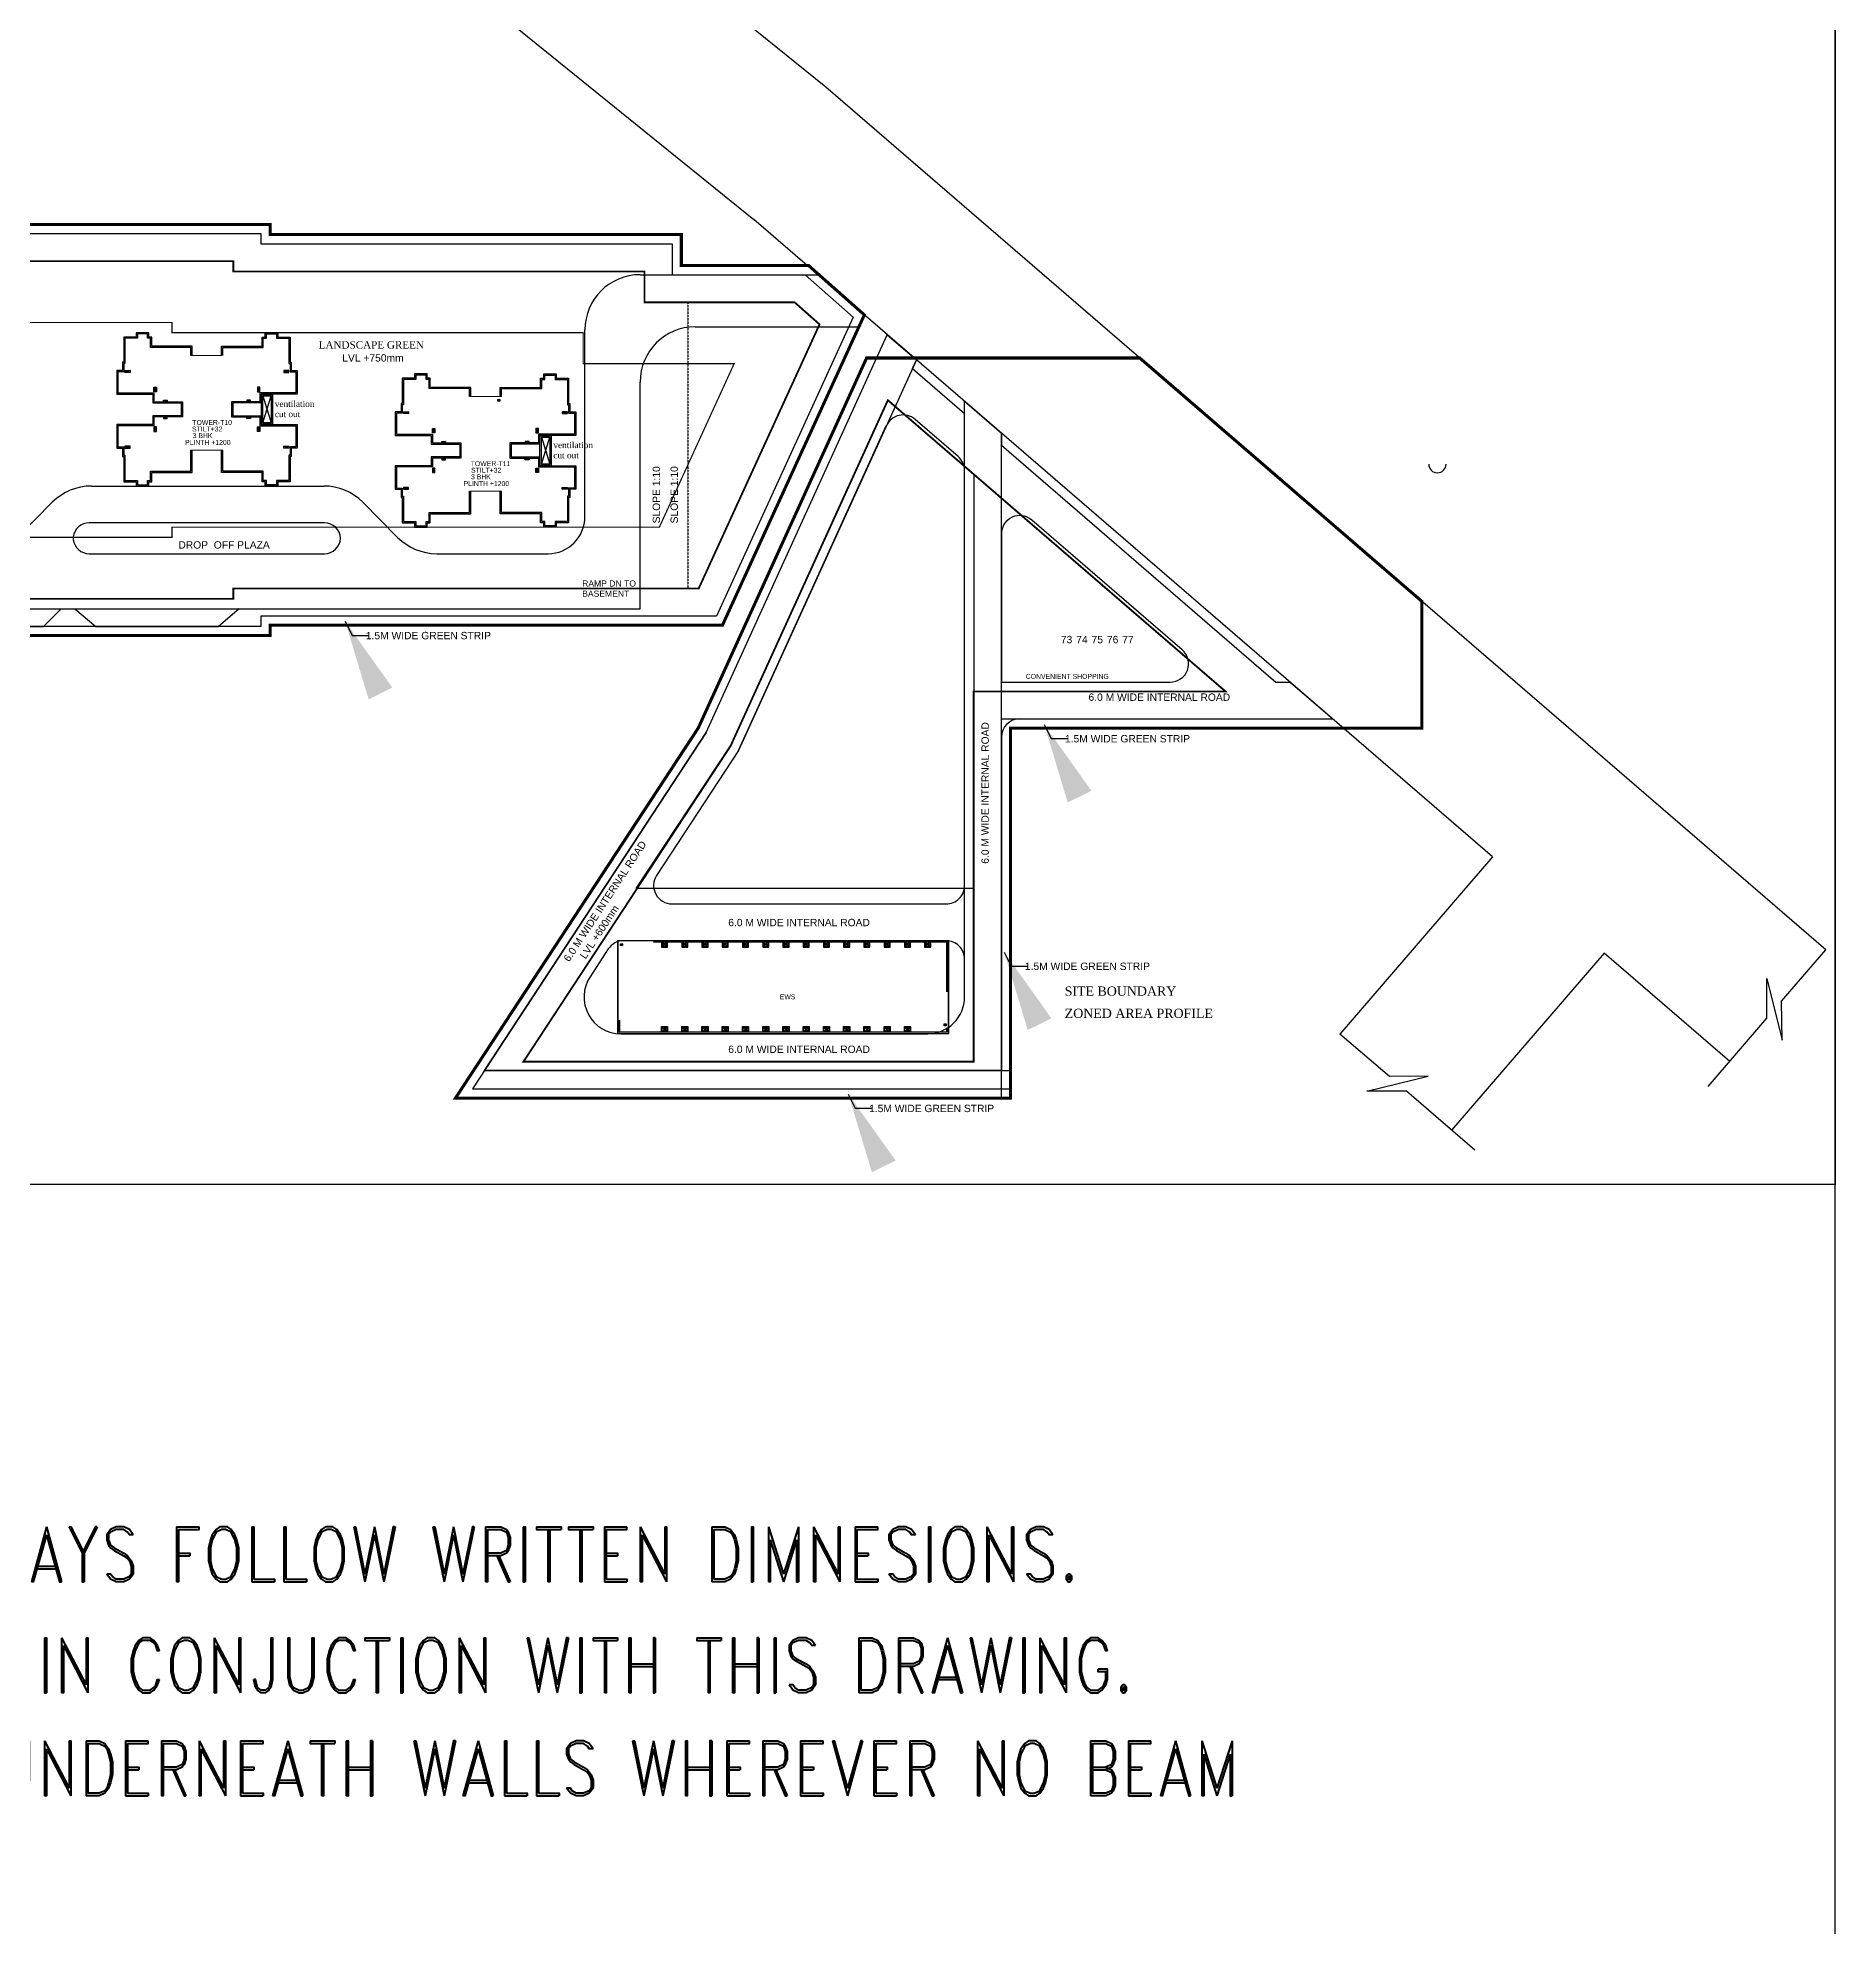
# Model space of a CAD drawing. Header units: millimetres. Extents: x 2061841 to 105821645, y -77612 to 48520811.
# Drawn here: x 105489877 to 105496584, y 48451227 to 48458273 of the extents above; entities that cross this region are included whole.
import ezdxf

# ---------------------------------------------------------------- set-up
doc = ezdxf.new("R2010")
doc.units = ezdxf.units.MM
doc.header["$LTSCALE"] = 10
doc.header["$MEASUREMENT"] = 0
for name, pattern in [('CENTER', [2, 1.25, -0.25, 0.25, -0.25]), ('DASHDOT', [1, 0.5, -0.25, 0, -0.25]), ('HIDDEN', [0.375, 0.25, -0.125])]:
    doc.linetypes.add(name, pattern=pattern)
for name, color, linetype in [('AC-GRND', 1, 'Continuous'), ('BORDER', 5, 'Continuous'), ('DIM', 8, 'Continuous'), ('S-OPENING', 6, 'Continuous'), ('SHEET-TEXT', 7, 'Continuous'), ('T', 2, 'Continuous')]:
    doc.layers.add(name, color=color, linetype=linetype)
doc.layers.add('S-STRCOL HATCH', color=33, linetype='Continuous', lineweight=9)
doc.styles.add('Century', font='swiss.ttf')
doc.styles.add('DIM', font='arial.ttf')
doc.styles.add('RD', font='romand.shx', dxfattribs={"width": 0.9, "height": 225})
doc.styles.add('Times', font='times.ttf')
doc.dimstyles.new('Dim-0300', dxfattribs={"dimscale": 300, "dimtxt": 1.5, "dimasz": 1, "dimexe": 0.75, "dimexo": 0.5, "dimgap": 0.75, "dimtad": 1, "dimdec": 0, "dimzin": 1, "dimdsep": 46, "dimtxsty": 'DIM', "dimblk": 'ARCHTICK', "dimcen": 2, "dimdle": 0.75, "dimclrd": 54, "dimclre": 54, "dimclrt": 256, "dimazin": 2, "dimtfac": 1, "dimtdec": 0, "dimtix": 1, "dimtmove": 0, "dimatfit": 3, "dimfxl": 1, "dimlwd": -1, "dimlwe": -1, "dimarcsym": 0})

# ---------------------------------------------------------------- blocks, each defined once
blk = doc.blocks.new('_ArchTick')
at = {"color": 0, "linetype": 'ByBlock', "const_width": 0.15}
blk.add_lwpolyline([(-0.5, -0.5), (0.5, 0.5)], dxfattribs=at)
blk = doc.blocks.new('A$C82ecaa04')
at = {"layer": 'AC-GRND', "color": 2, "linetype": 'HIDDEN', "ltscale": 5}
blk.add_lwpolyline([(52671, -27575), (52671, -54347), (52671, -66347), (96841, -66047), (146543, -109977), (146544, -130680), (142044, -130680), (142044, -170041), (125008, -170041), (125008, -175041), (91225, -175041), (91225, -240684), (225330, -240684), (225330, -242360), (292382, -242360), (292382, -247425), (299453, -247388), (299453, -294059), (225330, -294059), (225330, -295735), (47713, -295734), (36173, -285933), (36173, -51647), (12900, -51647, -0.4142136), (8700, -47447), (8700, -46249), (8700, -38373), (6000, -38373), (6000, -27750), (6000, -24542), (8700, -24542), (8700, -6000), (28097, -6000)], format="xyb", close=True, dxfattribs=at)
blk = doc.blocks.new('TOWER-A TYPICAL FLOOR FRAMING PLAN N')
at = {"layer": 'SHEET-TEXT'}
h = blk.add_hatch(color=256, dxfattribs=at)
edge = h.paths.add_edge_path()
edge.add_arc((102728597.3, 48554935.2), 0.801, 92.48721, 182.48721)
edge.add_ellipse((102728597.3, 48554935.2), major_axis=(0.541, 0.59), ratio=1, start_angle=135, end_angle=212.21748)
edge.add_arc((102728597.2, 48554934.8), 0.392, 265.54161, 422.83696)
edge.add_arc((102728597.6, 48554935.6), 0.503, 128.57536, 244.9907, ccw=False)
h = blk.add_hatch(color=256, dxfattribs=at)
edge = h.paths.add_edge_path()
edge.add_arc((102729055.1, 48552904.1), 0.801, 92.48721, 182.48721)
edge.add_ellipse((102729055.1, 48552904.1), major_axis=(0.541, 0.59), ratio=1, start_angle=135, end_angle=212.21748)
edge.add_arc((102729055, 48552903.7), 0.392, 265.54161, 422.83696)
edge.add_arc((102729055.4, 48552904.5), 0.503, 128.57536, 244.9907, ccw=False)
h = blk.add_hatch(color=256, dxfattribs=at)
edge = h.paths.add_edge_path()
edge.add_arc((102730262.5, 48552605.1), 0.801, 272.48721, 362.48721)
edge.add_ellipse((102730262.5, 48552605.1), major_axis=(-0.541, -0.59), ratio=1, start_angle=135, end_angle=212.21748)
edge.add_arc((102730262.7, 48552605.5), 0.392, 85.54161, 242.83696)
edge.add_arc((102730262.3, 48552604.6), 0.503, -51.42464, 64.9907, ccw=False)
at = {"layer": 'BORDER', "elevation": 101.1}
blk.add_lwpolyline([(102649483.8, 48502974.5), (102733583.8, 48502974.5), (102733583.8, 48562374.5), (102649483.8, 48562374.5)], close=True, dxfattribs=at)
at = {"layer": 'BORDER', "color": 5, "elevation": 101.1}
blk.add_lwpolyline([(102722083.8, 48561107.5), (102733583.8, 48561107.5), (102733583.8, 48552009), (102722083.8, 48552009)], close=True, dxfattribs=at)
at = {"layer": 'DIM'}
for p, q in [((102733383.8, 48552693.3, 101.1), (102733548.7, 48552885, 101.1)), ((102732239, 48552137.3, 101.1), (102731983.8, 48552356.9, 101.1))]:
    blk.add_line(p, q, dxfattribs=at)
at = {"layer": 'S-STRCOL HATCH'}
for p, q in [((102727448.8, 48555102.9, 101.1), (102727563.2, 48555102.9, 101.1)), ((102728607.1, 48554949.3, 101.1), (102728488.1, 48554949.3, 101.1)), ((102727567.8, 48554749.4, 101.1), (102727448.8, 48554749.4, 101.1)), ((102728488.1, 48554595.7, 101.1), (102728607.1, 48554595.7, 101.1))]:
    blk.add_line(p, q, dxfattribs=at)
at = {"layer": 'SHEET-TEXT', "color": 8}
for p, q in [((102729124.5, 48555404.1, 101.1), (102729787.4, 48555404.1, 101.1)), ((102729330.4, 48555209.6, 101.1), (102729935.9, 48555209.6, 101.1)), ((102729330.4, 48555209.6, 101.1), (102729935.9, 48555209.6, 101.1)), ((102728918.5, 48554500.3, 101.1), (102728918.5, 48555198.1, 101.1)), ((102729371.6, 48553695.7, 101.1), (102730046.9, 48555180.2, 101.1)), ((102729371.6, 48553695.7, 101.1), (102730046.9, 48555180.2, 101.1)), ((102730046.9, 48555180.2, 101.1), (102730155.3, 48555086.8, 101.1)), ((102730155.3, 48555086.8, 101.1), (102729492.2, 48553629.2, 101.1)), ((102729969.7, 48555093.2, 101.1), (102730147.8, 48555093.2, 101.1)), ((102730140.5, 48555054.2, 101.1), (102730155.3, 48555086.8, 101.1)), ((102729124.5, 48554157.1, 101.1), (102729124.5, 48555003.6, 101.1)), ((102730140.5, 48555054.2, 101.1), (102730335.2, 48554886.3, 101.1)), ((102730140.5, 48555054.2, 101.1), (102730335.2, 48554886.3, 101.1)), ((102730335.2, 48554886.3, 101.1), (102730335.2, 48554931.6, 101.1)), ((102730335.2, 48554931.6, 101.1), (102730472.5, 48554813.2, 101.1)), ((102730335.2, 48552709, 101.1), (102730335.2, 48554931.6, 101.1)), ((102730311.4, 48554725.5, 101.1), (102730150.6, 48554864.2, 101.1)), ((102730043.3, 48554840.6, 101.1), (102729492.2, 48553629.2, 101.1)), ((102729492.2, 48553629.2, 101.1), (102730043.3, 48554840.6, 101.1)), ((102730472.5, 48554813.2, 101.1), (102730472.5, 48554767.8, 101.1)), ((102730472.5, 48552331.4, 101.1), (102730472.5, 48554813.2, 101.1)), ((102730472.5, 48554767.8, 101.1), (102731497.2, 48553883.9, 101.1)), ((102727077.6, 48554615.5, 101.1), (102727944.1, 48554615.5, 101.1)), ((102726801.7, 48554423.9, 101.1), (102726931.4, 48554554.6, 101.1)), ((102728090.3, 48554554.6, 101.1), (102728219.9, 48554423.9, 101.1)), ((102728366.1, 48554363, 101.1), (102728781.2, 48554363, 101.1)), ((102724360.7, 48554157.1, 101.1), (102727629.2, 48554157.1, 101.1)), ((102726964, 48554157.1, 101.1), (102726898.8, 48554091.8, 101.1)), ((102726964, 48554157.1, 101.1), (102727015.1, 48554157.1, 101.1)), ((102727015.1, 48554157.1, 101.1), (102727093.3, 48554091.8, 101.1)), ((102727629.2, 48554157.1, 101.1), (102727551, 48554091.8, 101.1)), ((102727629.2, 48554157.1, 101.1), (102729124.5, 48554157.1, 101.1)), ((102726429.7, 48554091.8, 101.1), (102726898.8, 48554091.8, 101.1)), ((102727093.3, 48554091.8, 101.1), (102727551, 48554091.8, 101.1)), ((102731497.2, 48553883.9, 101.1), (102731549.8, 48553883.9, 101.1)), ((102731549.8, 48553883.9, 101.1), (102731709, 48553746.6, 101.1)), ((102730472.5, 48553746.6, 101.1), (102731709, 48553746.6, 101.1)), ((102730541.1, 48553746.6, 101.1), (102731709, 48553746.6, 101.1)), ((102729371.6, 48553695.7, 101.1), (102728499.1, 48552365.8, 101.1)), ((102728544.1, 48552434.4, 101.1), (102729371.6, 48553695.7, 101.1)), ((102730472.5, 48553678, 101.1), (102730472.5, 48552434.4, 101.1)), ((102729052.6, 48552571.7, 101.1), (102730197.9, 48552571.7, 101.1)), ((102729052.6, 48552571.7, 101.1), (102730197.9, 48552571.7, 101.1)), ((102730472.5, 48552434.4, 101.1), (102728544.1, 48552434.4, 101.1)), ((102728544.1, 48552434.4, 101.1), (102730506.8, 48552434.4, 101.1)), ((102728435.5, 48552331.4, 101.1), (102730506.7, 48552331.4, 101.1)), ((102728499.1, 48552365.8, 101.1), (102730506.7, 48552365.7, 101.1))]:
    blk.add_line(p, q, dxfattribs=at)
at = {"layer": 'SHEET-TEXT', "ltscale": 50}
for p, q in [((102727202.6, 48555046.2, 101.1), (102727221.7, 48555039.3, 101.1)), ((102727221.7, 48555046.2, 101.1), (102727202.6, 48555039.3, 101.1)), ((102727814, 48555046.2, 101.1), (102727794.9, 48555039.3, 101.1)), ((102727794.9, 48555046.2, 101.1), (102727814, 48555039.3, 101.1)), ((102727319.9, 48554967.2, 101.1), (102727310.7, 48554983.8, 101.1)), ((102727310.7, 48554967.2, 101.1), (102727319.9, 48554983.8, 101.1)), ((102727345.8, 48554935.7, 101.1), (102727359.6, 48554931.1, 101.1)), ((102727359.6, 48554935.7, 101.1), (102727345.8, 48554931.1, 101.1)), ((102727670.8, 48554935.7, 101.1), (102727657, 48554931.1, 101.1)), ((102727657, 48554935.7, 101.1), (102727670.8, 48554931.1, 101.1)), ((102727696.7, 48554967.2, 101.1), (102727705.9, 48554983.8, 101.1)), ((102727705.9, 48554967.2, 101.1), (102727696.7, 48554983.8, 101.1)), ((102727345.8, 48554867.5, 101.1), (102727359.6, 48554872.1, 101.1)), ((102727359.6, 48554867.5, 101.1), (102727345.8, 48554872.1, 101.1)), ((102727670.8, 48554867.5, 101.1), (102727657, 48554872.1, 101.1)), ((102727657, 48554867.5, 101.1), (102727670.8, 48554872.1, 101.1)), ((102728241.9, 48554892.5, 101.1), (102728261, 48554885.7, 101.1)), ((102728261, 48554892.5, 101.1), (102728241.9, 48554885.7, 101.1)), ((102728853.3, 48554892.5, 101.1), (102728834.2, 48554885.7, 101.1)), ((102728834.2, 48554892.5, 101.1), (102728853.3, 48554885.7, 101.1)), ((102727319.9, 48554835.9, 101.1), (102727310.7, 48554819.3, 101.1)), ((102727310.7, 48554835.9, 101.1), (102727319.9, 48554819.3, 101.1)), ((102727696.7, 48554835.9, 101.1), (102727705.9, 48554819.3, 101.1)), ((102727705.9, 48554835.9, 101.1), (102727696.7, 48554819.3, 101.1)), ((102728359.2, 48554813.6, 101.1), (102728350, 48554830.2, 101.1)), ((102728350, 48554813.6, 101.1), (102728359.2, 48554830.2, 101.1)), ((102728385.1, 48554782, 101.1), (102728398.9, 48554777.4, 101.1)), ((102728398.9, 48554782, 101.1), (102728385.1, 48554777.4, 101.1)), ((102728710.1, 48554782, 101.1), (102728696.3, 48554777.4, 101.1)), ((102728696.3, 48554782, 101.1), (102728710.1, 48554777.4, 101.1)), ((102728736, 48554813.6, 101.1), (102728745.2, 48554830.2, 101.1)), ((102728745.2, 48554813.6, 101.1), (102728736, 48554830.2, 101.1)), ((102727202.6, 48554757, 101.1), (102727221.7, 48554763.8, 101.1)), ((102727221.7, 48554757, 101.1), (102727202.6, 48554763.8, 101.1)), ((102727814, 48554757, 101.1), (102727794.9, 48554763.8, 101.1)), ((102727794.9, 48554757, 101.1), (102727814, 48554763.8, 101.1)), ((102728385.1, 48554713.8, 101.1), (102728398.9, 48554718.4, 101.1)), ((102728398.9, 48554713.8, 101.1), (102728385.1, 48554718.4, 101.1)), ((102728710.1, 48554713.8, 101.1), (102728696.3, 48554718.4, 101.1)), ((102728696.3, 48554713.8, 101.1), (102728710.1, 48554718.4, 101.1)), ((102728359.2, 48554682.2, 101.1), (102728350, 48554665.6, 101.1)), ((102728350, 48554682.2, 101.1), (102728359.2, 48554665.6, 101.1)), ((102728736, 48554682.2, 101.1), (102728745.2, 48554665.6, 101.1)), ((102728745.2, 48554682.2, 101.1), (102728736, 48554665.6, 101.1)), ((102728241.9, 48554603.3, 101.1), (102728261, 48554610.2, 101.1)), ((102728261, 48554603.3, 101.1), (102728241.9, 48554610.2, 101.1)), ((102728853.3, 48554603.3, 101.1), (102728834.2, 48554610.2, 101.1)), ((102728834.2, 48554603.3, 101.1), (102728853.3, 48554610.2, 101.1)), ((102729206.6, 48552913.3, 101.1), (102729224.9, 48552899.4, 101.1)), ((102729224.9, 48552913.3, 101.1), (102729206.6, 48552899.4, 101.1)), ((102729282.1, 48552913.3, 101.1), (102729300.4, 48552899.4, 101.1)), ((102729300.4, 48552913.3, 101.1), (102729282.1, 48552899.4, 101.1)), ((102729357.6, 48552913.3, 101.1), (102729375.9, 48552899.4, 101.1)), ((102729375.9, 48552913.3, 101.1), (102729357.6, 48552899.4, 101.1)), ((102729433.2, 48552913.3, 101.1), (102729451.5, 48552899.4, 101.1)), ((102729451.5, 48552913.3, 101.1), (102729433.2, 48552899.4, 101.1)), ((102729508.7, 48552913.3, 101.1), (102729527, 48552899.4, 101.1)), ((102729527, 48552913.3, 101.1), (102729508.7, 48552899.4, 101.1)), ((102729584.2, 48552913.3, 101.1), (102729602.5, 48552899.4, 101.1)), ((102729602.5, 48552913.3, 101.1), (102729584.2, 48552899.4, 101.1)), ((102729659.7, 48552913.3, 101.1), (102729678, 48552899.4, 101.1)), ((102729678, 48552913.3, 101.1), (102729659.7, 48552899.4, 101.1)), ((102729735.2, 48552913.3, 101.1), (102729753.5, 48552899.4, 101.1)), ((102729753.5, 48552913.3, 101.1), (102729735.2, 48552899.4, 101.1)), ((102729810.7, 48552913.3, 101.1), (102729829, 48552899.4, 101.1)), ((102729829, 48552913.3, 101.1), (102729810.7, 48552899.4, 101.1)), ((102729886.2, 48552913.3, 101.1), (102729904.5, 48552899.4, 101.1)), ((102729904.5, 48552913.3, 101.1), (102729886.2, 48552899.4, 101.1)), ((102729961.7, 48552913.3, 101.1), (102729980, 48552899.4, 101.1)), ((102729980, 48552913.3, 101.1), (102729961.7, 48552899.4, 101.1)), ((102730037.2, 48552913.3, 101.1), (102730055.6, 48552899.4, 101.1)), ((102730055.6, 48552913.3, 101.1), (102730037.2, 48552899.4, 101.1)), ((102730112.8, 48552913.3, 101.1), (102730131.1, 48552899.4, 101.1)), ((102730131.1, 48552913.3, 101.1), (102730112.8, 48552899.4, 101.1)), ((102730188.3, 48552913.3, 101.1), (102730206.6, 48552899.4, 101.1)), ((102730206.6, 48552913.3, 101.1), (102730188.3, 48552899.4, 101.1)), ((102729206.6, 48552579.7, 101.1), (102729224.9, 48552593.6, 101.1)), ((102729224.9, 48552579.7, 101.1), (102729206.6, 48552593.6, 101.1)), ((102729282.1, 48552579.7, 101.1), (102729300.4, 48552593.6, 101.1)), ((102729300.4, 48552579.7, 101.1), (102729282.1, 48552593.6, 101.1)), ((102729357.6, 48552579.7, 101.1), (102729375.9, 48552593.6, 101.1)), ((102729375.9, 48552579.7, 101.1), (102729357.6, 48552593.6, 101.1)), ((102729433.2, 48552579.7, 101.1), (102729451.5, 48552593.6, 101.1)), ((102729451.5, 48552579.7, 101.1), (102729433.2, 48552593.6, 101.1)), ((102729508.7, 48552579.7, 101.1), (102729527, 48552593.6, 101.1)), ((102729527, 48552579.7, 101.1), (102729508.7, 48552593.6, 101.1)), ((102729584.2, 48552579.7, 101.1), (102729602.5, 48552593.6, 101.1)), ((102729602.5, 48552579.7, 101.1), (102729584.2, 48552593.6, 101.1)), ((102729659.7, 48552579.7, 101.1), (102729678, 48552593.6, 101.1)), ((102729678, 48552579.7, 101.1), (102729659.7, 48552593.6, 101.1)), ((102729735.2, 48552579.7, 101.1), (102729753.5, 48552593.6, 101.1)), ((102729753.5, 48552579.7, 101.1), (102729735.2, 48552593.6, 101.1)), ((102729810.7, 48552579.7, 101.1), (102729829, 48552593.6, 101.1)), ((102729829, 48552579.7, 101.1), (102729810.7, 48552593.6, 101.1)), ((102729886.2, 48552579.7, 101.1), (102729904.5, 48552593.6, 101.1)), ((102729904.5, 48552579.7, 101.1), (102729886.2, 48552593.6, 101.1)), ((102729961.7, 48552579.7, 101.1), (102729980, 48552593.6, 101.1)), ((102729980, 48552579.7, 101.1), (102729961.7, 48552593.6, 101.1)), ((102730037.2, 48552579.7, 101.1), (102730055.6, 48552593.6, 101.1)), ((102730055.6, 48552579.7, 101.1), (102730037.2, 48552593.6, 101.1)), ((102730112.8, 48552579.7, 101.1), (102730131.1, 48552593.6, 101.1)), ((102730131.1, 48552579.7, 101.1), (102730112.8, 48552593.6, 101.1))]:
    blk.add_line(p, q, dxfattribs=at)
at = {"layer": 'SHEET-TEXT'}
for p, q in [((102727716.9, 48554851.3, 101.1), (102727747.9, 48554951.5, 101.1)), ((102727716.9, 48554951.5, 101.1), (102727747.9, 48554851.3, 101.1)), ((102728593.7, 48554931.6, 101.1), (102728593.7, 48554938.8, 101.1)), ((102728593.7, 48554938.8, 101.1), (102728600.9, 48554938.8, 101.1)), ((102728593.7, 48554938.8, 101.1), (102728596.7, 48554935.8, 101.1)), ((102728596.7, 48554934.5, 101.1), (102728593.7, 48554931.6, 101.1)), ((102728600.9, 48554931.6, 101.1), (102728593.7, 48554931.6, 101.1)), ((102728600.9, 48554938.8, 101.1), (102728597.9, 48554935.8, 101.1)), ((102728597.9, 48554934.5, 101.1), (102728600.9, 48554931.6, 101.1)), ((102728600.9, 48554938.8, 101.1), (102728600.9, 48554931.6, 101.1)), ((102728756.2, 48554697.6, 101.1), (102728787.2, 48554797.9, 101.1)), ((102728756.2, 48554797.9, 101.1), (102728787.2, 48554697.6, 101.1)), ((102729051.5, 48552900.5, 101.1), (102729051.5, 48552907.7, 101.1)), ((102729051.5, 48552907.7, 101.1), (102729058.7, 48552907.7, 101.1)), ((102729051.5, 48552907.7, 101.1), (102729054.5, 48552904.8, 101.1)), ((102729054.5, 48552903.5, 101.1), (102729051.5, 48552900.5, 101.1)), ((102729058.7, 48552900.5, 101.1), (102729051.5, 48552900.5, 101.1)), ((102729058.7, 48552907.7, 101.1), (102729055.7, 48552904.8, 101.1)), ((102729055.7, 48552903.5, 101.1), (102729058.7, 48552900.5, 101.1)), ((102729058.7, 48552907.7, 101.1), (102729058.7, 48552900.5, 101.1)), ((102730258.9, 48552601.4, 101.1), (102730258.9, 48552608.7, 101.1)), ((102730258.9, 48552608.7, 101.1), (102730266.2, 48552608.7, 101.1)), ((102730261.9, 48552605.7, 101.1), (102730258.9, 48552608.7, 101.1)), ((102730258.9, 48552601.4, 101.1), (102730261.9, 48552604.4, 101.1)), ((102730266.2, 48552601.4, 101.1), (102730258.9, 48552601.4, 101.1)), ((102730263.2, 48552605.7, 101.1), (102730266.2, 48552608.7, 101.1)), ((102730266.2, 48552601.4, 101.1), (102730263.2, 48552604.4, 101.1)), ((102730266.2, 48552608.7, 101.1), (102730266.2, 48552601.4, 101.1)), ((102733109.5, 48552374.4, 101.1), (102733329, 48552629.6, 101.1)), ((102731920.1, 48552411.6, 101.1), (102731735.1, 48552570.7, 101.1))]:
    blk.add_line(p, q, dxfattribs=at)
at = {"layer": 'SHEET-TEXT', "linetype": 'CENTER', "ltscale": 3, "const_width": 11.4, "elevation": 101.1}
blk.add_lwpolyline([(102724675.5, 48556819.3), (102724675.5, 48555591.8), (102727744.1, 48555591.8), (102727744.1, 48555553.5), (102729278.5, 48555553.5), (102729278.5, 48555438.4), (102729752.9, 48555438.4), (102729961.3, 48555254.1), (102729431.7, 48554095.9), (102727744.1, 48554095.9), (102727744.1, 48554057.5), (102723421.4, 48554057.5), (102723141.2, 48554295.5), (102723141.2, 48559581)], dxfattribs=at)
at = {"layer": 'SHEET-TEXT', "color": 8, "elevation": 101.1}
for points in [[(102723199.7, 48554290.8), (102723175.5, 48554311.4), (102723175.5, 48559615.4), (102722485.1, 48559615.4), (102722485.1, 48560927.6), (102723201.8, 48560927.6), (102723759, 48560438.5), (102723759, 48559546.7), (102724774.9, 48559546.7), (102725907, 48558552.9), (102725907, 48556853.6), (102724641.2, 48556853.6), (102724641.2, 48555557.5), (102727709.8, 48555557.5), (102727709.8, 48555519.1), (102729244.1, 48555519.1), (102729244.1, 48555404.1), (102729739.9, 48555404.1), (102729919.5, 48555245.2), (102729409.7, 48554130.2), (102727709.8, 48554130.2), (102727709.8, 48554091.8), (102723434, 48554091.8), (102723418.8, 48554104.7)], [(102730269.5, 48552728.2), (102730269.5, 48552913.3), (102729174.1, 48552912.2)], [(102729047.1, 48552622.9), (102729047.1, 48552578.5), (102730269.5, 48552579.7), (102730269.5, 48552593.6)]]:
    blk.add_lwpolyline(points, dxfattribs=at)
at = {"layer": 'SHEET-TEXT', "color": 8, "linetype": 'DASHDOT', "ltscale": 5, "const_width": 6.86, "elevation": 101.1}
blk.add_lwpolyline([(102729141.2, 48555416.2), (102727606.8, 48555416.2), (102727606.8, 48555454.5), (102724538.2, 48555454.5), (102724538.2, 48556956.6), (102725804, 48556956.6), (102725804, 48558445.4), (102724666.7, 48559443.8), (102723656, 48559443.8), (102723656, 48560331), (102723093.7, 48560824.6), (102722588, 48560824.6), (102722588, 48559718.3), (102723278.5, 48559718.3), (102723278.5, 48554419.1), (102723542.5, 48554194.8), (102727606.8, 48554194.8), (102727606.8, 48554233.2), (102729343.3, 48554233.2), (102729794.1, 48555218.6), (102729700.9, 48555301.1), (102729141.1, 48555301.1)], close=True, dxfattribs=at)
at = {"layer": 'SHEET-TEXT', "color": 8, "linetype": 'HIDDEN', "ltscale": 10, "const_width": 4.58, "elevation": 101.1}
blk.add_lwpolyline([(102725575.2, 48558402.6), (102725575.2, 48557185.4), (102724309.4, 48557185.4), (102724309.4, 48555225.7), (102727378, 48555225.7), (102727378, 48555187.3), (102728912.3, 48555187.3), (102728912.3, 48555072.3), (102729475.6, 48555072.3), (102729196.5, 48554462), (102727378, 48554462), (102727378, 48554423.6), (102723555.9, 48554423.6), (102723507.3, 48554464.9), (102723507.3, 48559214.9), (102724649.9, 48559214.9)], close=True, dxfattribs=at)
at = {"layer": 'SHEET-TEXT', "ltscale": 51, "elevation": 101.1}
for points in [[(102729817.3, 48556103.5), (102726884.8, 48558470.9)], [(102726526.7, 48558054.6), (102729549.1, 48555609.7)], [(102733548.7, 48552885), (102729817.3, 48556103.5)], [(102732305.6, 48553232.1), (102729549.1, 48555609.7)], [(102732305.6, 48553232.1), (102731735.1, 48552570.7)], [(102732722, 48552872.8), (102732152.1, 48552212.1)], [(102733190.6, 48552468.7), (102732722, 48552872.8)]]:
    blk.add_lwpolyline(points, dxfattribs=at)
at = {"layer": 'SHEET-TEXT', "ltscale": 0.5, "elevation": 101.1}
for points in [[(102727453.4, 48555102.9), (102727453.4, 48555137.1), (102727302.5, 48555137.1), (102727302.5, 48555171.5), (102727291, 48555171.5), (102727291, 48555187.5), (102727244.1, 48555187.5), (102727244.1, 48555171.5), (102727198, 48555171.5), (102727198, 48555077.1), (102727193.4, 48555077.1), (102727193.4, 48555046.1), (102727171.7, 48555046.1), (102727171.7, 48554958.1), (102727306.1, 48554958.1), (102727306.1, 48554925.4), (102727412.2, 48554925.4), (102727412.2, 48554901.6), (102727412.2, 48554877.8), (102727306.1, 48554877.8), (102727306.1, 48554845.1), (102727171.7, 48554845.1), (102727171.7, 48554757.1), (102727193.4, 48554757.1), (102727193.4, 48554726.1), (102727198, 48554726.1), (102727198, 48554631.7), (102727244.1, 48554631.7), (102727244.1, 48554615.7), (102727291, 48554615.7), (102727291, 48554631.7), (102727302.5, 48554631.7), (102727302.5, 48554666), (102727453.4, 48554666), (102727453.4, 48554749.4)], [(102727448.8, 48555102.9), (102727448.8, 48555132.6), (102727297.9, 48555132.6), (102727297.9, 48555166.9), (102727286.4, 48555166.9), (102727286.4, 48555182.9), (102727248.7, 48555182.9), (102727248.7, 48555166.9), (102727202.6, 48555166.9), (102727202.6, 48555072.5), (102727198, 48555072.5), (102727198, 48555041.5), (102727176.3, 48555041.5), (102727176.3, 48554962.7), (102727310.7, 48554962.7), (102727310.7, 48554929.9), (102727416.8, 48554929.9), (102727416.8, 48554901.6), (102727416.8, 48554873.2), (102727310.7, 48554873.2), (102727310.7, 48554840.5), (102727176.3, 48554840.5), (102727176.3, 48554761.6), (102727198, 48554761.6), (102727198, 48554730.6), (102727202.6, 48554730.6), (102727202.6, 48554636.3), (102727248.7, 48554636.3), (102727248.7, 48554620.2), (102727286.4, 48554620.2), (102727286.4, 48554636.3), (102727297.9, 48554636.3), (102727297.9, 48554670.6), (102727448.8, 48554670.6), (102727448.8, 48554749.4)], [(102727563.2, 48555102.9), (102727563.2, 48555137.1), (102727714.1, 48555137.1), (102727714.1, 48555171.5), (102727725.6, 48555171.5), (102727725.6, 48555187.5), (102727772.5, 48555187.5), (102727772.5, 48555171.5), (102727818.6, 48555171.5), (102727818.6, 48555077.1), (102727823.2, 48555077.1), (102727823.2, 48555046.1), (102727844.9, 48555046.1), (102727844.9, 48554958.1), (102727710.5, 48554958.1), (102727710.5, 48554925.4), (102727604.4, 48554925.4), (102727604.4, 48554901.6), (102727604.4, 48554877.8), (102727710.5, 48554877.8), (102727710.5, 48554845.1), (102727844.9, 48554845.1), (102727844.9, 48554757.1), (102727823.2, 48554757.1), (102727823.2, 48554726.1), (102727818.6, 48554726.1), (102727818.6, 48554631.7), (102727772.5, 48554631.7), (102727772.5, 48554615.7), (102727725.6, 48554615.7), (102727725.6, 48554631.7), (102727714.1, 48554631.7), (102727714.1, 48554666), (102727563.2, 48554666), (102727563.2, 48554749.4)], [(102727567.8, 48555102.9), (102727567.8, 48555132.6), (102727718.7, 48555132.6), (102727718.7, 48555166.9), (102727730.1, 48555166.9), (102727730.1, 48555182.9), (102727767.9, 48555182.9), (102727767.9, 48555166.9), (102727814, 48555166.9), (102727814, 48555072.5), (102727818.6, 48555072.5), (102727818.6, 48555041.5), (102727840.3, 48555041.5), (102727840.3, 48554962.7), (102727705.9, 48554962.7), (102727705.9, 48554929.9), (102727599.8, 48554929.9), (102727599.8, 48554901.6), (102727599.8, 48554873.2), (102727705.9, 48554873.2), (102727705.9, 48554840.5), (102727840.3, 48554840.5), (102727840.3, 48554761.6), (102727818.6, 48554761.6), (102727818.6, 48554730.6), (102727814, 48554730.6), (102727814, 48554636.3), (102727767.9, 48554636.3), (102727767.9, 48554620.2), (102727730.1, 48554620.2), (102727730.1, 48554636.3), (102727718.7, 48554636.3), (102727718.7, 48554670.6), (102727567.8, 48554670.6), (102727567.8, 48554749.4)], [(102728492.7, 48554949.3), (102728492.7, 48554983.5), (102728341.8, 48554983.5), (102728341.8, 48555017.8), (102728330.3, 48555017.8), (102728330.3, 48555033.8), (102728283.4, 48555033.8), (102728283.4, 48555017.8), (102728237.3, 48555017.8), (102728237.3, 48554923.4), (102728232.7, 48554923.4), (102728232.7, 48554892.4), (102728211, 48554892.4), (102728211, 48554804.4), (102728345.4, 48554804.4), (102728345.4, 48554771.7), (102728451.5, 48554771.7), (102728451.5, 48554747.9), (102728451.5, 48554724.1), (102728345.4, 48554724.1), (102728345.4, 48554691.4), (102728211, 48554691.4), (102728211, 48554603.4), (102728232.7, 48554603.4), (102728232.7, 48554572.4), (102728237.3, 48554572.4), (102728237.3, 48554478), (102728283.4, 48554478), (102728283.4, 48554462), (102728330.3, 48554462), (102728330.3, 48554478), (102728341.8, 48554478), (102728341.8, 48554512.3), (102728492.7, 48554512.3), (102728492.7, 48554595.7)], [(102728488.1, 48554949.3), (102728488.1, 48554978.9), (102728337.2, 48554978.9), (102728337.2, 48555013.2), (102728325.8, 48555013.2), (102728325.8, 48555029.2), (102728288, 48555029.2), (102728288, 48555013.2), (102728241.9, 48555013.2), (102728241.9, 48554918.8), (102728237.3, 48554918.8), (102728237.3, 48554887.8), (102728215.6, 48554887.8), (102728215.6, 48554809), (102728350, 48554809), (102728350, 48554776.3), (102728456.1, 48554776.3), (102728456.1, 48554747.9), (102728456.1, 48554719.5), (102728350, 48554719.5), (102728350, 48554686.8), (102728215.6, 48554686.8), (102728215.6, 48554608), (102728237.3, 48554608), (102728237.3, 48554577), (102728241.9, 48554577), (102728241.9, 48554482.6), (102728288, 48554482.6), (102728288, 48554466.6), (102728325.8, 48554466.6), (102728325.8, 48554482.6), (102728337.2, 48554482.6), (102728337.2, 48554516.9), (102728488.1, 48554516.9), (102728488.1, 48554595.7)], [(102728602.5, 48554949.3), (102728602.5, 48554983.5), (102728753.4, 48554983.5), (102728753.4, 48555017.8), (102728764.9, 48555017.8), (102728764.9, 48555033.8), (102728811.8, 48555033.8), (102728811.8, 48555017.8), (102728857.9, 48555017.8), (102728857.9, 48554923.4), (102728862.5, 48554923.4), (102728862.5, 48554892.4), (102728884.2, 48554892.4), (102728884.2, 48554804.4), (102728749.8, 48554804.4), (102728749.8, 48554771.7), (102728643.7, 48554771.7), (102728643.7, 48554747.9), (102728643.7, 48554724.1), (102728749.8, 48554724.1), (102728749.8, 48554691.4), (102728884.2, 48554691.4), (102728884.2, 48554603.4), (102728862.5, 48554603.4), (102728862.5, 48554572.4), (102728857.9, 48554572.4), (102728857.9, 48554478), (102728811.8, 48554478), (102728811.8, 48554462), (102728764.9, 48554462), (102728764.9, 48554478), (102728753.4, 48554478), (102728753.4, 48554512.3), (102728602.5, 48554512.3), (102728602.5, 48554595.7)], [(102728607.1, 48554949.3), (102728607.1, 48554978.9), (102728758, 48554978.9), (102728758, 48555013.2), (102728769.5, 48555013.2), (102728769.5, 48555029.2), (102728807.2, 48555029.2), (102728807.2, 48555013.2), (102728853.3, 48555013.2), (102728853.3, 48554918.8), (102728857.9, 48554918.8), (102728857.9, 48554887.8), (102728879.6, 48554887.8), (102728879.6, 48554809), (102728745.2, 48554809), (102728745.2, 48554776.3), (102728639.1, 48554776.3), (102728639.1, 48554747.9), (102728639.1, 48554719.5), (102728745.2, 48554719.5), (102728745.2, 48554686.8), (102728879.6, 48554686.8), (102728879.6, 48554608), (102728857.9, 48554608), (102728857.9, 48554577), (102728853.3, 48554577), (102728853.3, 48554482.6), (102728807.2, 48554482.6), (102728807.2, 48554466.6), (102728769.5, 48554466.6), (102728769.5, 48554482.6), (102728758, 48554482.6), (102728758, 48554516.9), (102728607.1, 48554516.9), (102728607.1, 48554595.7)], [(102730270.6, 48552728.2), (102730270.6, 48552914.5), (102729174.1, 48552913.3)], [(102729045.9, 48552622.9), (102729045.9, 48552577.4), (102730270.6, 48552578.5), (102730270.6, 48552593.6)]]:
    blk.add_lwpolyline(points, dxfattribs=at)
at = {"layer": 'SHEET-TEXT', "linetype": 'CENTER', "ltscale": 3, "const_width": 11.4, "elevation": 101.1}
blk.add_lwpolyline([(102730506.8, 48553712.3), (102732041.1, 48553712.3), (102732041.1, 48554185.4), (102730988.7, 48555093.2), (102729969.7, 48555093.2), (102729341.5, 48553712.3), (102728435.5, 48552331.4), (102730506.8, 48552331.4)], close=True, dxfattribs=at)
at = {"layer": 'SHEET-TEXT', "ltscale": 50, "elevation": 101.1}
for points in [[(102727202.6, 48555046.2), (102727221.7, 48555046.2), (102727221.7, 48555039.3), (102727202.6, 48555039.3)], [(102727814, 48555046.2), (102727794.9, 48555046.2), (102727794.9, 48555039.3), (102727814, 48555039.3)], [(102727310.7, 48554983.8), (102727319.9, 48554983.8), (102727319.9, 48554967.2), (102727310.7, 48554967.2)], [(102727345.8, 48554935.7), (102727359.6, 48554935.7), (102727359.6, 48554931.1), (102727345.8, 48554931.1)], [(102727670.8, 48554935.7), (102727657, 48554935.7), (102727657, 48554931.1), (102727670.8, 48554931.1)], [(102727705.9, 48554983.8), (102727696.7, 48554983.8), (102727696.7, 48554967.2), (102727705.9, 48554967.2)], [(102727345.8, 48554867.5), (102727359.6, 48554867.5), (102727359.6, 48554872.1), (102727345.8, 48554872.1)], [(102727670.8, 48554867.5), (102727657, 48554867.5), (102727657, 48554872.1), (102727670.8, 48554872.1)], [(102728241.9, 48554892.5), (102728261, 48554892.5), (102728261, 48554885.7), (102728241.9, 48554885.7)], [(102728853.3, 48554892.5), (102728834.2, 48554892.5), (102728834.2, 48554885.7), (102728853.3, 48554885.7)], [(102727310.7, 48554819.3), (102727319.9, 48554819.3), (102727319.9, 48554835.9), (102727310.7, 48554835.9)], [(102727705.9, 48554819.3), (102727696.7, 48554819.3), (102727696.7, 48554835.9), (102727705.9, 48554835.9)], [(102728350, 48554830.2), (102728359.2, 48554830.2), (102728359.2, 48554813.6), (102728350, 48554813.6)], [(102728385.1, 48554782), (102728398.9, 48554782), (102728398.9, 48554777.4), (102728385.1, 48554777.4)], [(102728710.1, 48554782), (102728696.3, 48554782), (102728696.3, 48554777.4), (102728710.1, 48554777.4)], [(102728745.2, 48554830.2), (102728736, 48554830.2), (102728736, 48554813.6), (102728745.2, 48554813.6)], [(102727202.6, 48554757), (102727221.7, 48554757), (102727221.7, 48554763.8), (102727202.6, 48554763.8)], [(102727814, 48554757), (102727794.9, 48554757), (102727794.9, 48554763.8), (102727814, 48554763.8)], [(102728385.1, 48554713.8), (102728398.9, 48554713.8), (102728398.9, 48554718.4), (102728385.1, 48554718.4)], [(102728710.1, 48554713.8), (102728696.3, 48554713.8), (102728696.3, 48554718.4), (102728710.1, 48554718.4)], [(102728350, 48554665.6), (102728359.2, 48554665.6), (102728359.2, 48554682.2), (102728350, 48554682.2)], [(102728745.2, 48554665.6), (102728736, 48554665.6), (102728736, 48554682.2), (102728745.2, 48554682.2)], [(102728241.9, 48554603.3), (102728261, 48554603.3), (102728261, 48554610.2), (102728241.9, 48554610.2)], [(102728853.3, 48554603.3), (102728834.2, 48554603.3), (102728834.2, 48554610.2), (102728853.3, 48554610.2)], [(102729206.6, 48552899.4), (102729224.9, 48552899.4), (102729224.9, 48552913.3), (102729206.6, 48552913.3)], [(102729282.1, 48552899.4), (102729300.4, 48552899.4), (102729300.4, 48552913.3), (102729282.1, 48552913.3)], [(102729357.6, 48552899.4), (102729375.9, 48552899.4), (102729375.9, 48552913.3), (102729357.6, 48552913.3)], [(102729433.2, 48552899.4), (102729451.5, 48552899.4), (102729451.5, 48552913.3), (102729433.2, 48552913.3)], [(102729508.7, 48552899.4), (102729527, 48552899.4), (102729527, 48552913.3), (102729508.7, 48552913.3)], [(102729584.2, 48552899.4), (102729602.5, 48552899.4), (102729602.5, 48552913.3), (102729584.2, 48552913.3)], [(102729659.7, 48552899.4), (102729678, 48552899.4), (102729678, 48552913.3), (102729659.7, 48552913.3)], [(102729735.2, 48552899.4), (102729753.5, 48552899.4), (102729753.5, 48552913.3), (102729735.2, 48552913.3)], [(102729810.7, 48552899.4), (102729829, 48552899.4), (102729829, 48552913.3), (102729810.7, 48552913.3)], [(102729886.2, 48552899.4), (102729904.5, 48552899.4), (102729904.5, 48552913.3), (102729886.2, 48552913.3)], [(102729961.7, 48552899.4), (102729980, 48552899.4), (102729980, 48552913.3), (102729961.7, 48552913.3)], [(102730037.2, 48552899.4), (102730055.6, 48552899.4), (102730055.6, 48552913.3), (102730037.2, 48552913.3)], [(102730112.8, 48552899.4), (102730131.1, 48552899.4), (102730131.1, 48552913.3), (102730112.8, 48552913.3)], [(102730188.3, 48552899.4), (102730206.6, 48552899.4), (102730206.6, 48552913.3), (102730188.3, 48552913.3)], [(102729206.6, 48552593.6), (102729224.9, 48552593.6), (102729224.9, 48552579.7), (102729206.6, 48552579.7)], [(102729282.1, 48552593.6), (102729300.4, 48552593.6), (102729300.4, 48552579.7), (102729282.1, 48552579.7)], [(102729357.6, 48552593.6), (102729375.9, 48552593.6), (102729375.9, 48552579.7), (102729357.6, 48552579.7)], [(102729433.2, 48552593.6), (102729451.5, 48552593.6), (102729451.5, 48552579.7), (102729433.2, 48552579.7)], [(102729508.7, 48552593.6), (102729527, 48552593.6), (102729527, 48552579.7), (102729508.7, 48552579.7)], [(102729584.2, 48552593.6), (102729602.5, 48552593.6), (102729602.5, 48552579.7), (102729584.2, 48552579.7)], [(102729659.7, 48552593.6), (102729678, 48552593.6), (102729678, 48552579.7), (102729659.7, 48552579.7)], [(102729735.2, 48552593.6), (102729753.5, 48552593.6), (102729753.5, 48552579.7), (102729735.2, 48552579.7)], [(102729810.7, 48552593.6), (102729829, 48552593.6), (102729829, 48552579.7), (102729810.7, 48552579.7)], [(102729886.2, 48552593.6), (102729904.5, 48552593.6), (102729904.5, 48552579.7), (102729886.2, 48552579.7)], [(102729961.7, 48552593.6), (102729980, 48552593.6), (102729980, 48552579.7), (102729961.7, 48552579.7)], [(102730037.2, 48552593.6), (102730055.6, 48552593.6), (102730055.6, 48552579.7), (102730037.2, 48552579.7)], [(102730112.8, 48552593.6), (102730131.1, 48552593.6), (102730131.1, 48552579.7), (102730112.8, 48552579.7)]]:
    blk.add_lwpolyline(points, close=True, dxfattribs=at)
at = {"layer": 'SHEET-TEXT', "elevation": 101.1}
for points in [[(102727711.6, 48554846), (102727711.6, 48554956.8), (102727753.1, 48554956.8), (102727753.1, 48554846)], [(102727716.9, 48554851.3), (102727716.9, 48554951.5), (102727747.9, 48554951.5), (102727747.9, 48554851.3)], [(102728750.9, 48554692.4), (102728750.9, 48554803.1), (102728792.4, 48554803.1), (102728792.4, 48554692.4)], [(102728756.2, 48554697.6), (102728756.2, 48554797.9), (102728787.2, 48554797.9), (102728787.2, 48554697.6)]]:
    blk.add_lwpolyline(points, close=True, dxfattribs=at)
at = {"layer": 'SHEET-TEXT', "color": 3, "linetype": 'DASHDOT', "ltscale": 5, "const_width": 6.86, "elevation": 101.1}
blk.add_lwpolyline([(102729461.9, 48553644.9), (102728689.6, 48552467.8), (102730369.4, 48552467.8), (102730369.4, 48553848.7), (102731309.2, 48553848.7), (102730049.1, 48554935.6)], close=True, dxfattribs=at)
at = {"layer": 'SHEET-TEXT', "color": 8, "elevation": 101.1}
for points in [[(102730049.1, 48554936.5), (102730369.4, 48554659.3), (102730369.4, 48553113.5), (102729109.7, 48553113.5), (102729461.9, 48553645.8)], [(102729040.2, 48552571.7), (102730276.4, 48552572.8), (102730276.4, 48552920.2), (102729040.2, 48552919)], [(102729204.3, 48552894.8), (102729227.2, 48552894.8), (102729227.2, 48552913.3), (102729204.3, 48552913.3)], [(102729279.8, 48552894.8), (102729302.7, 48552894.8), (102729302.7, 48552913.3), (102729279.8, 48552913.3)], [(102729355.3, 48552894.8), (102729378.2, 48552894.8), (102729378.2, 48552913.3), (102729355.3, 48552913.3)], [(102729430.9, 48552894.8), (102729453.7, 48552894.8), (102729453.7, 48552913.3), (102729430.9, 48552913.3)], [(102729506.4, 48552894.8), (102729529.3, 48552894.8), (102729529.3, 48552913.3), (102729506.4, 48552913.3)], [(102729581.9, 48552894.8), (102729604.8, 48552894.8), (102729604.8, 48552913.3), (102729581.9, 48552913.3)], [(102729657.4, 48552894.8), (102729680.3, 48552894.8), (102729680.3, 48552913.3), (102729657.4, 48552913.3)], [(102729732.9, 48552894.8), (102729755.8, 48552894.8), (102729755.8, 48552913.3), (102729732.9, 48552913.3)], [(102729808.4, 48552894.8), (102729831.3, 48552894.8), (102729831.3, 48552913.3), (102729808.4, 48552913.3)], [(102729883.9, 48552894.8), (102729906.8, 48552894.8), (102729906.8, 48552913.3), (102729883.9, 48552913.3)], [(102729959.4, 48552894.8), (102729982.3, 48552894.8), (102729982.3, 48552913.3), (102729959.4, 48552913.3)], [(102730035, 48552894.8), (102730057.8, 48552894.8), (102730057.8, 48552913.3), (102730035, 48552913.3)], [(102730110.5, 48552894.8), (102730133.4, 48552894.8), (102730133.4, 48552913.3), (102730110.5, 48552913.3)], [(102730186, 48552894.8), (102730208.9, 48552894.8), (102730208.9, 48552913.3), (102730186, 48552913.3)], [(102729204.3, 48552598.2), (102729227.2, 48552598.2), (102729227.2, 48552579.7), (102729204.3, 48552579.7)], [(102729279.8, 48552598.2), (102729302.7, 48552598.2), (102729302.7, 48552579.7), (102729279.8, 48552579.7)], [(102729355.3, 48552598.2), (102729378.2, 48552598.2), (102729378.2, 48552579.7), (102729355.3, 48552579.7)], [(102729430.9, 48552598.2), (102729453.7, 48552598.2), (102729453.7, 48552579.7), (102729430.9, 48552579.7)], [(102729506.4, 48552598.2), (102729529.3, 48552598.2), (102729529.3, 48552579.7), (102729506.4, 48552579.7)], [(102729581.9, 48552598.2), (102729604.8, 48552598.2), (102729604.8, 48552579.7), (102729581.9, 48552579.7)], [(102729657.4, 48552598.2), (102729680.3, 48552598.2), (102729680.3, 48552579.7), (102729657.4, 48552579.7)], [(102729732.9, 48552598.2), (102729755.8, 48552598.2), (102729755.8, 48552579.7), (102729732.9, 48552579.7)], [(102729808.4, 48552598.2), (102729831.3, 48552598.2), (102729831.3, 48552579.7), (102729808.4, 48552579.7)], [(102729883.9, 48552598.2), (102729906.8, 48552598.2), (102729906.8, 48552579.7), (102729883.9, 48552579.7)], [(102729959.4, 48552598.2), (102729982.3, 48552598.2), (102729982.3, 48552579.7), (102729959.4, 48552579.7)], [(102730035, 48552598.2), (102730057.8, 48552598.2), (102730057.8, 48552579.7), (102730035, 48552579.7)], [(102730110.5, 48552598.2), (102730133.4, 48552598.2), (102730133.4, 48552579.7), (102730110.5, 48552579.7)]]:
    blk.add_lwpolyline(points, close=True, dxfattribs=at)
for points in [[(102729492.2, 48553629.2), (102729186.1, 48553162.6, 0.596529), (102729243.5, 48553056.3), (102730266.6, 48553056.3, 0.414214), (102730335.2, 48553125), (102730335.2, 48554673.5)], [(102730472.5, 48553952.6), (102730472.5, 48553883.9), (102730541.1, 48553883.9), (102731102.3, 48553883.9, 0.695152), (102731147.2, 48554004.6), (102730586, 48554488.6, 0.641861), (102730472.5, 48554436.7), (102730472.5, 48554445.9), (102730472.5, 48553952.6)], [(102730335.2, 48552709), (102730335.2, 48552850.4, 0.414214), (102730266.6, 48552919), (102729063.3, 48552919, 0.252718), (102729005.9, 48552888), (102728937.9, 48552784.3)]]:
    blk.add_lwpolyline(points, format="xyb", dxfattribs=at)
blk.add_lwpolyline([(102727009.3, 48554425.5), (102727009.3, 48554415.7, 0.376388), (102727069.4, 48554363), (102727946.7, 48554363, 0.399646), (102728007.3, 48554420.6, 0.399646), (102727946.7, 48554478.2), (102727069.4, 48554478.2, 0.376388)], format="xyb", close=True, dxfattribs=at)
at = {"layer": 'SHEET-TEXT', "ltscale": 0.5, "elevation": 101.1}
blk.add_lwpolyline([(102729041.3, 48552572.8), (102730275.2, 48552574), (102730275.2, 48552919), (102729041.3, 48552917.9)], close=True, dxfattribs=at)
at = {"layer": 'SHEET-TEXT', "elevation": 101.1}
for points in [[(102733329, 48552629.6), (102733329, 48552777.6), (102733385.4, 48552548.3), (102733383.8, 48552693.3)], [(102731983.8, 48552356.9), (102731835.7, 48552356.9), (102732065.1, 48552413.2), (102731920.1, 48552411.6)]]:
    blk.add_lwpolyline(points, dxfattribs=at)
at = {"layer": 'SHEET-TEXT'}
for centre, radius in [((102728597.3, 48554935.2, 101.1), 0.881), ((102728597.3, 48554935.2, 101.1), 0.801), ((102729055.1, 48552904.1, 101.1), 0.881), ((102729055.1, 48552904.1, 101.1), 0.801), ((102730262.5, 48552605.1, 101.1), 0.801), ((102730262.5, 48552605.1, 101.1), 0.881)]:
    blk.add_circle(centre, radius, dxfattribs=at)
at = {"layer": 'SHEET-TEXT', "color": 8}
for centre, radius, start, end in [((102729124.5, 48555198.1, 101.1), 205.9, 90, 180), ((102729330.4, 48555003.6, 101.1), 205.9, 90, 180), ((102730105.8, 48554812.2, 101.1), 68.6, 49.22072, 155.53896), ((102730266.6, 48554673.5, 101.1), 68.6, 0, 49.22072), ((102727077.6, 48554409.6, 101.1), 205.9, 90, 135.22814), ((102727944.1, 48554409.6, 101.1), 205.9, 44.77186, 90), ((102728781.2, 48554500.3, 101.1), 137.3, 270, 0), ((102728366.1, 48554568.9, 101.1), 205.9, 224.77186, 270), ((102730541.1, 48553678, 101.1), 68.6, 90, 180), ((102729052.6, 48552709, 101.1), 137.3, 146.73087, 270), ((102729052.6, 48552709, 101.1), 137.3, 146.73087, 270), ((102730197.9, 48552709, 101.1), 137.3, 270, 0), ((102730197.9, 48552709, 101.1), 137.3, 270, 0)]:
    blk.add_arc(centre, radius, start, end, dxfattribs=at)
at = {"layer": 'SHEET-TEXT'}
for centre, radius, start, end in [((102728597.6, 48554935.6, 101.1), 0.503, 128.57536, 243.10424), ((102728597.2, 48554934.8, 101.1), 0.392, 265.54161, 65.25798), ((102729055.4, 48552904.5, 101.1), 0.503, 128.57536, 243.10424), ((102729055, 48552903.7, 101.1), 0.392, 265.54161, 65.25798), ((102730262.7, 48552605.5, 101.1), 0.392, 85.54161, 245.25798), ((102730262.3, 48552604.6, 101.1), 0.503, 308.57536, 63.10424)]:
    blk.add_arc(centre, radius, start, end, dxfattribs=at)
at = {"layer": 'SHEET-TEXT', "color": 8, "ltscale": 200}
blk.add_arc((102732099.5, 48554697.1, 101.1), 32.4, 180, 0, dxfattribs=at)
at = {"layer": 'SHEET-TEXT', "xscale": 0.0228823837028751, "yscale": 0.0228823837028751, "zscale": 0.0228823837028751}
blk.add_blockref('A$C82ecaa04', (102722450.8, 48560961.9, 101.1), dxfattribs=at)
at = {"layer": 'SHEET-TEXT'}
for s, height, style, p in [('LANDSCAPE GREEN', 27.459, 'Times', (102727925.2, 48555128.3, 101.1)), ('LVL +750mm', 27.46, 'Century', (102728013.2, 48555079.8, 101.1)), ('TOWER-T10', 18.31, 'Century', (102727453.9, 48554843.5, 101.1)), ('PLINTH +1200', 18.306, 'Century', (102727426.7, 48554769.1, 101.1)), ('STILT+32', 18.31, 'Century', (102727452.7, 48554819.1, 101.1)), ('3 BHK', 18.31, 'Century', (102727455.2, 48554794.4, 101.1)), ('TOWER-T11', 18.31, 'Century', (102728492.7, 48554689.8, 101.1)), ('3 BHK', 18.31, 'Century', (102728493.7, 48554640.8, 101.1)), ('STILT+32', 18.31, 'Century', (102728493.7, 48554665.4, 101.1)), ('PLINTH +1200', 18.306, 'Century', (102728466, 48554615.4, 101.1)), ('73', 27.46, 'Century', (102730694.6, 48554028.9, 101.1)), ('74', 27.46, 'Century', (102730751.9, 48554028.9, 101.1)), ('75', 27.46, 'Century', (102730809.1, 48554028.9, 101.1)), ('76', 27.46, 'Century', (102730866.3, 48554028.9, 101.1)), ('77', 27.46, 'Century', (102730923.5, 48554028.9, 101.1)), ('CONVENIENT SHOPPING', 18.306, 'Century', (102730563.6, 48553896, 101.1)), ('6.0 M WIDE INTERNAL ROAD', 27.459, 'Century', (102730797.7, 48553813.9, 101.1)), ('6.0 M WIDE INTERNAL ROAD', 27.459, 'Century', (102729453.5, 48552973, 101.1)), ('SITE BOUNDARY', 34.324, 'Times', (102730708.9, 48552713.7, 101.1)), ('EWS', 18.31, 'Century', (102729645.8, 48552700.4, 101.1)), ('ZONED AREA PROFILE', 34.324, 'Times', (102730708.9, 48552630.8, 101.1)), ('6.0 M WIDE INTERNAL ROAD', 27.459, 'Century', (102729453.5, 48552500, 101.1))]:
    blk.add_text(s, height=height, dxfattribs=dict(at, style=style)).set_placement(p)
at = {"layer": 'SHEET-TEXT', "style": 'Century'}
for s, height, rotation, p in [('SLOPE 1:10', 27.46, 90, (102729198.8, 48554476.1, 101.1)), ('SLOPE 1:10', 27.46, 90, (102729265.6, 48554476.1, 101.1)), ('6.0 M WIDE INTERNAL ROAD', 27.459, 90, (102730425.6, 48553206, 101.1)), ('6.0 M WIDE INTERNAL ROAD', 27.459, 56.73087, (102728859.7, 48552837.7, 101.1)), ('LVL +600mm', 27.46, 56.73087, (102728921.1, 48552848.4, 101.1))]:
    blk.add_text(s, height=height, rotation=rotation, dxfattribs=at).set_placement(p)
at = {"layer": 'SHEET-TEXT', "attachment_point": 1}
for s, insert, char_height, width, style in [('ventilation cut out', (102727761.6, 48554933.5, 101.1), 22.882, 155.916, 'Times'), ('ventilation cut out', (102728800.9, 48554779.8, 101.1), 22.882, 155.916, 'Times'), ('\\pxqc;DROP  OFF PLAZA', (102727362.7, 48554409.4, 101.1), 27.459, 419.144, 'Century'), ('RAMP DN TO BASEMENT', (102728908.5, 48554263.3, 101.1), 22.882, 212.103, 'Century'), ('\\pxqc;1.5M WIDE GREEN STRIP', (102728060.5, 48554071.2, 101.1), 27.459, 548.198, 'Century'), ('\\pxqc;1.5M WIDE GREEN STRIP', (102730669.1, 48553686.3, 101.1), 27.459, 548.198, 'Century'), ('\\pxqc;1.5M WIDE GREEN STRIP', (102730519.5, 48552837.2, 101.1), 27.459, 548.198, 'Century'), ('\\pxqc;1.5M WIDE GREEN STRIP', (102729938.2, 48552306.8, 101.1), 27.459, 548.198, 'Century')]:
    blk.add_mtext(s, dxfattribs=dict(at, insert=insert, char_height=char_height, width=width, style=style))
at = {"layer": 'T', "style": 'RD', "width": 0.8}
for s, p in [('2. DO NOT SCALE ANY DIMENSION. ALWAYS FOLLOW WRITTEN DIMNESIONS.', (102722401.4, 48550526.5, 101.1)), ('3. GENERAL NOTES SHALL BE REFERED IN CONJUCTION WITH THIS DRAWING.', (102722401.4, 48550112.8, 101.1)), ('4. PROVIDED 2 -12  (T&B) IN SLABS UNDERNEATH WALLS WHEREVER NO BEAM ', (102722401.4, 48549727.7, 101.1))]:
    blk.add_text(s, height=205.126, dxfattribs=at).set_placement(p)
at = {"layer": 'SHEET-TEXT', "color": 8}
for points in [[(102728023.8, 48554110.7, 101.1), (102728049.7, 48554058, 101.1), (102728110.6, 48554058, 101.1)], [(102730632.5, 48553725.8, 101.1), (102730658.3, 48553673.1, 101.1), (102730719.3, 48553673.1, 101.1)], [(102730482.9, 48552876.7, 101.1), (102730508.8, 48552824, 101.1), (102730569.7, 48552824, 101.1)], [(102729901.5, 48552346.3, 101.1), (102729927.4, 48552293.5, 101.1), (102729988.3, 48552293.5, 101.1)]]:
    blk.add_leader(points, dimstyle='Dim-0300', override={"dimgap": 0.75, "dimtad": 0}, dxfattribs=at)

msp = doc.modelspace()

# ---------------------------------------------------------------- block references
at = {"layer": 'S-OPENING'}
msp.add_blockref('TOWER-A TYPICAL FLOOR FRAMING PLAN N', (2763000.3, -98014.7), dxfattribs=at)

doc.saveas('drawing.dxf')
